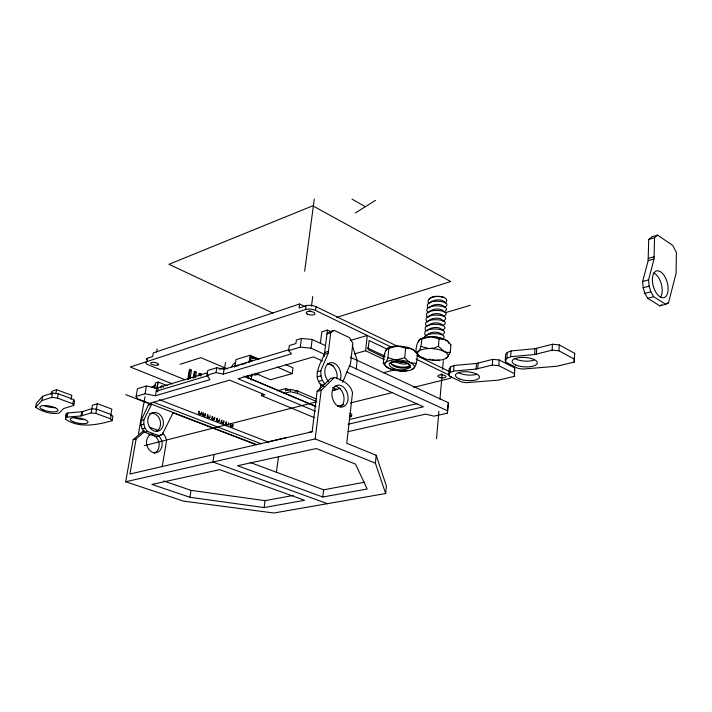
<?xml version="1.0" encoding="UTF-8"?>
<svg xmlns="http://www.w3.org/2000/svg" width="712" height="712" viewBox="0 0 712 712"><rect width="100%" height="100%" fill="white"/><g stroke="black" fill="none" stroke-linecap="round" stroke-linejoin="round"><path stroke-width="1.07" d="M173.212 412.542L162.229 434.516L156.391 436.527L144.581 432.193L142.204 428.935L141.012 425.055L141.056 420.614L149.12 403.49M159.239 435.788L147.42 431.436L145.043 428.17L143.842 424.281L143.886 419.831L151.674 404.265L148.844 405.075M65.433 419.145L66.287 413.859L67.854 412.942L81.871 411.75L91.964 408.706L96.654 409.178L111.294 414.589L112.897 416.476L112.113 420.667C97.152 424.975 79.157 428.544 65.433 419.145L66.287 413.859M665.747 304.291L653.616 296.69L650.839 291.769L649.13 286.135L648.561 279.861L654.034 258.981L654.542 237.719L657.577 235.129L672.796 245.453L676.4 252.582L676.053 273.444L668.47 302.867L665.747 304.291L659.802 305.831L647.662 298.275L644.885 293.371L643.185 287.764L642.625 281.507L648.151 260.681L648.694 239.481L651.738 236.9L657.577 235.129M391.093 362.933C392.027 369.288 414.081 370.044 408.234 363.868M444.697 307.264C441.76 303.161 433.555 303.81 429.888 307.041M574.157 362.123L574.646 353.303L559.258 344.902L552.45 344.252L534.943 348.684L511.038 350.936L507.264 352.449L505.636 354.264L505.244 360.023L505.698 362.07L517.766 368.264L522.813 369.056L556.757 366.253L574.157 362.123L574.646 353.303M431.232 336.776L439.099 338.876L438.441 346.308L432.62 348.666A15.308 5.749 5.2 0 1 441.912 350.518L446.024 352.565A15.308 5.749 5.2 0 1 448.008 356.312L446.104 358.35A15.308 5.749 5.2 0 1 438.966 360.219L433.056 360.236A15.308 5.749 5.2 0 1 423.934 358.439L419.822 356.436L415.906 352.431C416.048 347.803 416.538 341.991 420.578 338.912A15.255 5.856 5.1 0 1 427.69 336.918L433.688 336.865A15.255 5.856 5.1 0 1 442.953 338.725L447.047 340.799L450.936 344.857L450.304 352.244L447.528 357.184M574.361 359.16L558.947 350.802L559.258 344.902M505.244 360.023L506.873 358.234L510.655 356.73L534.596 354.523L552.129 350.162L552.45 344.252M534.596 354.523L534.943 348.684M536.385 354.078L536.732 348.23M514.411 376.319L514.678 367.89L499.219 359.978L492.695 359.355L476.524 363.449L454.042 365.487L450.598 366.894L449.228 368.585L448.756 374.156L449.388 376.078L461.483 381.917L466.351 382.673L498.32 380.146L514.411 376.319L514.678 367.89M506.873 358.234L507.264 352.449M510.655 356.73L511.038 350.936M505.698 362.07L505.894 359.204M514.304 373.551L498.818 365.683L499.219 359.978M448.756 374.156L450.126 372.474L453.571 371.085L476.088 369.092L492.286 365.06L492.695 359.355M476.088 369.092L476.524 363.449M477.734 368.683L478.17 363.031M429.496 299.316C431.392 293.869 451.853 296.219 445.472 302.707M347.99 431.668L425.598 414.135L433.991 416.155L447.35 413.183L448.035 405.101M447.35 413.183L448.427 402.743L350.251 357.148M453.571 371.085L454.042 365.487M449.388 376.078L449.548 374.227M450.126 372.474L450.598 366.894M436.5 438.734L438.904 411.287M439.963 399.201L442.17 373.942M442.553 369.546L443.318 360.735M415.906 352.431C421.362 352.173 421.406 342.534 421.78 339.028L430.021 336.785M416.743 353.108L413.574 349.975L409.498 347.981A14.81 5.562 5.7 0 0 400.455 346.192L394.671 346.228A14.81 5.562 5.7 0 0 387.924 348.123C383.501 351.737 383.919 358.447 383.305 363.494L387.168 367.374L391.253 369.288A14.872 5.447 5.8 0 0 400.171 371.032L405.876 371.023A14.872 5.447 5.8 0 0 412.657 369.261C417.348 365.826 416.912 358.973 417.41 353.9L417.268 353.855M413.966 368.149L414.375 367.321A14.872 5.447 5.8 0 0 412.239 363.752L408.35 361.42L404.692 357.718L405.644 348.168L398.079 346.103M144.127 430.199L133.189 439.615L125.695 481.73L183.589 501.132L273.88 513.014L385.655 493.532L386.402 486.118L376.203 455.271L346.771 443.273L352.529 392.775C350.633 384.035 342.178 380.083 334.542 377.413L330.528 378.49L317.151 391.369L312.114 431.739L129.922 474.014L136.152 438.832L144.563 431.579M385.655 493.532L375.375 463.147L376.203 455.271M383.305 363.494C389.099 362.702 388.013 351.826 388.939 348.275L396.913 346.103M354.264 353.944L365.576 350.749L367.276 335.468L350.251 340.478M349.405 416.921L351.523 416.413L351.781 414.197L349.743 413.325M356.214 368.878L357.184 360.37L352.2 345.249M322.758 497.012L367.161 489.019L355.519 464.108L316.262 448.542L237.577 465.719L322.758 497.012L323.622 489.803L364.713 482.184M125.695 481.73L315.167 438.921L321.174 390.31L334.542 377.413M328.205 353.205L324.423 354.3C320.275 363.752 312.363 375.856 321.085 385.201L324.894 384.195L322.331 380.359L320.952 375.865L320.818 370.756L328.205 353.205L330.715 332.727L334.142 330.359L349.565 337.719L352.867 343.335L350.535 363.494L342.668 382.3M320.089 389.295L320.765 383.83M324.156 356.49L327.431 330.083L330.359 331.472L334.142 330.359M320.4 343.175L321.833 331.801L327.431 330.083M391.68 347.278L315.567 310.45L316.057 306.694A7.129 2.848 7.4 0 0 306.009 305.751L299.111 308.038L299.654 303.988L304.656 306.4M324.423 354.3L311.037 348.159L312.15 339.455L301.461 338.44L296.379 339.998L295.907 343.558L289.312 345.56L288.627 350.642L291.493 353.864L223.328 374.112L216.03 372.572L207.005 375.277L209.96 379.638L155.412 395.765L145.061 393.745L136.081 396.442L137.834 398.942L256.81 444.688M311.473 306.231L312.737 296.521M410.112 367.472C395.614 376.078 374.913 358.492 403.375 361.963M288.627 350.642L300.313 347.136L301.461 338.44M172.446 383.91L130.323 367.018L305.519 309.506L306.009 305.751M316.822 401.613L297.438 393.344L297.732 391.066L290.674 389.428L285.637 390.79L285.939 388.521L288.947 389.802M276.363 472.546L278.534 456.383M304.656 271.228L314.295 198.986M255.297 373.284L270.427 379.754L292.223 373.622L292.997 367.828L285.921 364.704M284.124 393.389L290.371 391.716L290.674 389.428M264.116 507.576L304.558 500.296L219.652 469.635L151.95 484.418L189.926 497.279L264.116 507.576L265.06 500.661L293.433 495.401M314.482 417.677L261.571 395.685L261.838 393.816M251.087 380.066L251.941 374.227M246.761 377.307L247.02 375.553M249.067 362.399L250.117 355.235L259.15 359.186M249.841 361.874L250.66 356.329L254.042 357.807M250.081 361.723L250.82 356.659L253.81 357.958M248.15 378.828L248.657 375.331L251.594 376.577A2.528 1.451 -66.7 0 1 252.707 374.307M230.528 423.791L230.198 425.936L232.281 426.746L232.602 424.601M232.281 426.746L232.815 426.613L233.136 424.459M225.971 422.002L225.642 424.165L226.176 424.032L226.505 421.869M234.951 366.635L236.019 359.551L250.117 355.235M225.642 424.165L228.267 424.842L228.588 422.688M230.198 425.936L230.733 425.803L231.062 423.649M224.022 420.899L223.693 423.062L223.159 423.195L221.058 422.376L221.388 420.214M221.058 422.376L221.592 422.243L221.922 420.08M223.159 423.195L223.488 421.032M223.328 374.112L224.066 369.297L288.983 349.77M224.173 369.626L224.476 367.668L219.207 369.261M219.43 419.101L219.091 421.264L218.557 421.406L216.448 420.578L216.786 418.416M224.556 368.62L225.508 362.479M216.448 420.578L216.982 420.445L217.32 418.273M214.116 454.478L212.959 462.017L327.387 503.687M214.81 417.294L214.472 419.466L213.938 419.599L211.82 418.781L212.158 416.609M211.82 418.781L212.354 418.638L212.683 416.467M213.938 419.599L214.276 417.437M202.822 412.951L202.475 415.132L204.62 415.968L205.145 415.826L205.492 413.645M210.165 415.479L209.826 417.65L209.292 417.793L207.156 416.965L207.504 414.785M207.156 416.965L207.69 416.823L208.029 414.642M216.03 372.572L216.786 367.748L224.066 369.297M207.005 375.277L207.762 370.489L216.786 367.748M198.79 411.376L198.443 413.565L200.597 414.402L201.131 414.259L201.478 412.079M189.926 497.279L191.021 490.363L163.671 480.983M202.475 415.132L203 414.998L203.347 412.809M204.62 415.968L204.958 413.788M200.873 376.114L201.22 373.942L199.903 373.399L199.102 373.586L198.764 375.803M198.443 413.565L198.977 413.423L199.324 411.233M193.851 377.93L194.919 371.388L196.387 371.94L195.453 377.449M194.18 376.853L195.07 371.397M199.405 375.562L199.76 373.391M199.556 375.58L199.903 373.399M188.431 379.211L190.051 369.377L191.528 369.928L190.042 378.731M188.582 379.229L190.202 369.386M193.21 378.161L194.269 371.584L194.919 371.388M187.79 379.452L189.401 369.572L190.051 369.377M162.176 466.841L166.679 440.025L164.739 435.593L162.47 432.994M448.168 404.318L448.427 402.743M157.619 391.76L158.171 388.583L146.432 385.993L137.46 388.743L136.081 396.442M160.957 387.889L161.321 385.762L163.27 386.536M397.43 360.913L397.349 361.429L397.43 360.913L399.886 361.474M154.477 388.173L155.394 382.896L158.171 382.041L167.436 385.735M155.412 395.765L157.699 383.234M157.067 388.387L158.171 382.041M156.595 352.031L157.147 348.871M299.654 303.988L153.311 352.876L152.662 356.525L147.526 358.225L146.93 361.571A6.319 2.154 9.7 0 0 148.283 364.82L185.28 379.861M145.061 393.745L146.432 385.993M138.457 433.733L144.99 396.726M432.015 359.827L435.477 360.343M110.698 415.399L111.864 409.106L97.366 403.695L92.435 405.199L91.634 409.4M112.113 420.667L110.511 418.798L111.294 414.589M65.459 418.024L67.026 417.116L81.052 415.95L91.145 412.951L91.964 408.706M96.156 410.023L97.366 403.695M110.511 418.798L95.853 413.414L96.654 409.178M81.052 415.95L81.871 411.75M81.933 415.692L82.752 411.483M71.013 399.565L71.841 395.374L56.64 389.704L51.78 391.306L51.131 394.457M73.772 405.413L72.784 403.766L73.639 399.477L58.331 393.807L52.617 393.024L42.702 396.272L36.481 403.134L35.6 407.353C42.275 411.474 50.89 414.633 58.962 413.111L63.715 408.528L73.772 405.413L74.618 401.132L73.639 399.477M67.026 417.116L67.854 412.942M55.776 393.923L56.64 389.704M72.784 403.766L57.458 398.124L58.331 393.807M35.6 407.353L41.812 400.562L51.727 397.349L52.617 393.024M41.812 400.562L42.702 396.272M400.278 370.872L402.52 371.13M429.496 307.958L429.63 307.486M428.642 317.107C431.552 312.568 440.238 312.586 443.896 316.128M427.351 330.947L427.494 330.493M385.975 350.384L386.661 349.289M391.111 362.88L392.125 361.393M424.183 337.63C424.708 331.552 449.744 332.86 442.944 338.823M408.296 361.376L408.145 361.785A14.872 5.447 5.8 0 0 399.067 360.005L393.255 360.023A14.872 5.447 5.8 0 0 386.483 361.856L385.548 362.577M444.964 302.992C443.122 298.47 434.311 299.414 430.68 302.048M444.163 312.114C442.108 307.611 432.326 308.216 429.202 312.061M442.535 330.51C440.399 326.14 431.285 326.924 427.743 330.057M385.228 362.978L384.872 363.823A14.872 5.447 5.8 0 0 387.168 367.374L386.945 367.125M408.35 361.42L409.996 362.497M430.057 302.929L430.315 302.475M418.086 351.826L417.668 352.725A15.308 5.749 5.2 0 0 419.822 356.436M410.139 367.437L410.263 365.701L408.501 363.885L408.919 364.295L404.585 362.417L399.779 361.554M428.348 321.245C431.196 317.383 442.33 316.813 443.104 321.539M419.208 340.131L418.781 341.021A15.255 5.856 5.1 0 0 418.745 341.965M427.921 325.865C431.428 322.011 439.366 321.842 443.087 325.331M427.058 335.13C430.609 331.311 438.494 331.169 442.268 334.596M446.326 352.235L446.024 352.565L450.304 352.244M439.117 360.05L436.67 360.343M201.22 373.942L200.544 374.183M386.99 348.88L387.924 348.123L388.939 348.275M419.564 339.713L420.578 338.912L421.78 339.028M413.619 368.54L411.919 369.172M418.451 351.408L419.457 350.651A15.308 5.749 5.2 0 1 426.595 348.711L432.638 348.257M447.145 357.593L445.356 358.314M330.386 331.507L326.959 333.866L330.715 332.727M155.421 384.925L151.994 387.106L154.807 386.251M355.332 213.004L375.544 200.321M659.802 305.831L661.626 304.878M336.375 389.233L333.358 390.577L340.176 388.236M404.692 357.718L396.673 359.88M156.391 436.527L162.229 434.516M409.685 366.253C403.384 368.22 395.961 366.92 390.505 363.253M407.727 363.36C402.342 365.817 396.762 361.411 391.912 361.918M445.018 306.97C455.11 300.357 421.958 298.061 428.054 307.851M444.617 311.518C454.968 304.62 419.599 302.849 428.215 312.995M444.217 316.075C454.567 309.248 419.163 307.45 427.787 317.552M443.816 320.649C454.158 313.894 418.727 312.07 427.36 322.135M443.407 325.233C453.758 318.549 418.291 316.698 426.933 326.719M443.006 329.834C453.09 323.56 419.804 321.148 425.91 330.751M442.597 334.444C452.948 327.903 417.419 325.989 426.07 335.939M180.011 364.295L200.891 357.691L227.404 368.905M336.705 317.401L450.696 281.543L312.773 205.812L168.94 264.294L272.972 313.129M251.185 359.008L254.78 357.922L257.913 359.284M155.981 388.36L207.619 372.759M648.694 239.481L654.542 237.719M250.944 361.037L252.84 360.459A2.59 1.468 -66.4 0 1 253.632 360.53M233.963 366.564L235.574 366.084M235.957 366.333L238.983 365.425M241.003 364.82L246.04 363.307M156.204 391.208L208.607 375.509M445.721 312.568L470.321 305.332M324.645 352.493L328.428 351.39M648.205 258.483L654.088 256.774M149.493 403.419L229.656 380.137L264.837 394.804L261.571 395.685M648.151 260.681L654.034 258.981M259.07 374.031L255.021 375.197L253.018 374.343M141.056 420.614L143.886 419.831M317.027 371.806L320.818 370.756M642.625 281.507L648.561 279.861M141.012 425.055L143.842 424.281M317.151 376.897L320.952 375.865M643.185 287.764L649.13 286.135M277.538 390.799L285.939 388.521M142.204 428.935L145.043 428.17M318.531 381.383L322.331 380.359M644.885 293.371L650.839 291.769M294.884 391.288L296.984 390.728L316.083 398.925M144.581 432.193L147.42 431.436M647.662 298.275L653.616 296.69M383.341 372.821L394.679 369.84M133.189 439.615L136.152 438.832M317.151 391.369L321.174 390.31M666.494 303.374L668.47 302.867M144.465 445.605L316.448 401.871M337.372 406.196L343.816 404.603M350.26 403.01L392.143 392.659M413.627 387.355L449.067 378.606A6.55 2.367 5 0 0 451.123 376.514M349.672 419.448L417.374 403.553M267.908 441.912L286.135 437.684M309.204 432.326L312.426 431.579M348.07 424.245L423.382 406.819L346.726 372.029M407.282 370.569L403.668 371.13M396.255 361.447L397.608 361.393M432.558 348.266L430.146 348.551M416.502 363.396L410.824 362.897M384.302 354.069L385.067 353.971M405.644 348.168L411.34 348.729M439.099 338.876L444.822 339.499M432.362 337.096L437.978 337.265L441.52 338.681M393.175 369.243L392.009 369.217M405.974 362.577L396.522 361.411M450.376 344.715L450.936 344.857M428.927 348.56L421.077 346.433M395.498 359.889L387.942 357.789M552.129 350.162L558.947 350.802M492.286 365.06L498.818 365.683M300.313 347.136L311.037 348.159M91.145 412.951L95.853 413.414M51.727 397.349L57.458 398.124M191.021 490.363L265.06 500.661M391.111 369.083L389.42 368.576M422.074 357.691L424.681 358.376M403.588 362.007L407.718 363.423M290.371 391.716L297.438 393.344M399.023 370.578L400.215 370.854M443.816 297.465C439.215 295.507 424.121 296.352 429.06 303.899M446.264 352.218L444.617 351.675M149.618 427.227L158.527 430.538M250.072 462.435L323.622 489.803M429.63 359.035L430.573 359.4M125.837 394.679L149.645 403.829M172.411 412.586L255.216 444.404M153.534 402.253L261.108 443.781M198.977 413.423L201.131 414.259M203 414.998L205.145 415.826M207.69 416.823L209.826 417.65M212.354 418.638L214.472 419.466M216.982 420.445L219.091 421.264M221.592 422.243L223.693 423.062M226.176 424.032L228.267 424.842M230.733 425.803L232.815 426.613M159.168 399.628L268.78 442.25M161.615 386.358L163.591 387.141M315.167 438.921L375.375 463.147M199.12 373.622L200.446 374.174M315.443 411.242L238.084 378.757L313.44 356.926L322.518 361.046M246.147 376.844L315.63 406.24M243.878 376.105L316.021 406.623M349.485 415.541L351.523 416.413M321.085 385.201L323.924 386.447M277.03 366.983L292.223 373.622M332.451 387.515L337.168 389.589M327.565 363.334L333.617 366.084M349.263 365.692L447.741 410.851M312.15 339.455L325.5 345.658M365.576 350.749L384.231 359.578M384.017 357.184L368.113 349.637L369.127 340.514L386.954 349.094M367.321 347.857L385.139 356.338M416.173 359.124L449.601 375.295M316.057 306.694L397.955 346.53M416.938 355.76L449.895 371.789M352.048 199.146L365.372 206.703M388.592 368.184L386.99 367.161M421.237 357.291L419.635 356.231M412.168 349.138L413.574 349.975A14.81 5.562 5.7 0 1 415.603 352.262M443.79 351.265L438.441 346.308M445.65 339.918L447.047 340.799A15.255 5.856 5.1 0 1 448.8 342.703M55.171 407.629A9.203 2.741 10.5 0 1 44.197 405.707M84.71 419.546A8.989 2.652 10 0 1 74.012 417.561M149.484 413.681A9.576 7.699 75.2 0 1 159.853 419.635A9.576 7.699 75.2 0 1 156.07 431.614M449.005 343.184A15.255 5.856 5.1 0 1 449.112 343.665M533.911 360.228A12.594 4.735 3.6 0 1 514.829 358.59M476.693 374.263A12.051 4.405 4.6 0 1 458.394 372.67M653.803 272.954A13.813 7.227 74.4 0 1 661.386 284.257A13.813 7.227 74.4 0 1 660.353 297.545M328.561 381.57A11.098 7.805 74.8 0 1 325.927 366.395A11.098 7.805 74.8 0 1 336.785 365.096A11.098 7.805 74.8 0 1 340.06 380.19M327.395 363.707A11.063 7.805 74.8 0 1 336.972 378.757M335.147 386.162A11.143 7.85 75.8 0 1 343.513 394.911A11.143 7.85 75.8 0 1 340.79 406.89M157.841 435.228A9.603 7.734 76.7 0 1 160.182 450.269A9.603 7.734 76.7 0 1 147.758 447.697A9.603 7.734 76.7 0 1 151.861 433.991M148.888 434.774A9.576 7.734 76.7 0 1 158.776 441.903A9.576 7.734 76.7 0 1 153.863 453.268M254.78 357.922A2.59 1.477 -66.3 0 1 256.106 359.809M231.809 367.018A4.859 2.714 -66.7 0 1 235.28 362.808M234.328 367.116A2.554 1.433 -66.7 0 1 234.72 366.644M442.045 374.307A4.076 1.477 5.1 0 1 441.013 374.156M146.396 359.685A6.31 2.172 9.7 0 1 147.526 358.225M305.519 309.506A7.138 2.83 7.4 0 1 315.567 310.45M311.224 311.26A4.432 1.762 7.4 0 1 309.008 310.815M157.939 364.945L157.343 365.14A3.934 1.344 9.6 0 1 152.101 364.482A3.934 1.344 9.6 0 1 151.291 362.542A3.934 1.344 9.6 0 1 156.4 362.862L157.219 363.191A3.934 1.344 9.6 0 1 157.939 364.945M409.925 365.203L409.364 364.669L409.961 365.238M43.245 409.889A9.211 2.723 10.5 0 0 57.921 410.637A9.211 2.723 10.5 0 0 45.71 405.573A9.211 2.723 10.5 0 0 43.245 409.889M73.122 421.682A8.998 2.634 10 0 0 87.781 422.643A8.998 2.634 10 0 0 76.442 417.695A8.998 2.634 10 0 0 73.122 421.682M148.203 417.722A9.603 7.707 75.2 0 0 156.969 431.356A9.603 7.707 75.2 0 0 161.571 416.591A9.603 7.707 75.2 0 0 148.203 417.722M515.746 364.971A12.611 4.699 3.6 0 0 536.848 364.063A12.611 4.699 3.6 0 0 521.531 357.424A12.611 4.699 3.6 0 0 515.746 364.971M459.231 378.82A12.077 4.37 4.7 0 0 479.185 378.028A12.077 4.37 4.7 0 0 463.966 371.771A12.077 4.37 4.7 0 0 459.231 378.82M652.495 277.493A13.866 7.209 74.4 0 0 662.925 297.767A13.866 7.209 74.4 0 0 665.337 277.564A13.866 7.209 74.4 0 0 652.495 277.493M332.584 390.069A11.178 7.85 75.8 0 0 340.932 407.068A11.178 7.85 75.8 0 0 346.495 391.111A11.178 7.85 75.8 0 0 332.584 390.069M439.731 377.405A4.085 1.468 5.1 0 0 446.024 376.737A4.085 1.468 5.1 0 0 440.123 374.877A4.085 1.468 5.1 0 0 439.731 377.405M307.566 314.161A4.441 1.753 7.4 0 0 314.864 314.063A4.441 1.753 7.4 0 0 309.275 311.367A4.441 1.753 7.4 0 0 307.566 314.161"/></g></svg>
